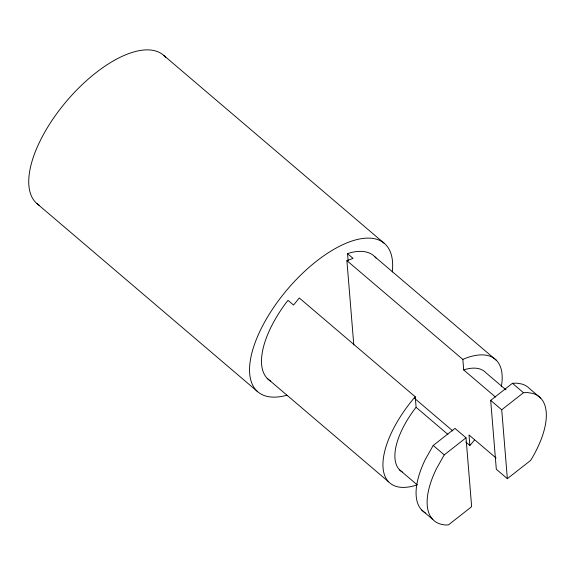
<?xml version="1.0" encoding="UTF-8"?>
<svg xmlns="http://www.w3.org/2000/svg" width="575" height="575" viewBox="0 0 575 575"><rect width="100%" height="100%" fill="white"/><g stroke="black" fill="none" stroke-linecap="round" stroke-linejoin="round"><path stroke-width="0.86" d="M466.023 437.798L444.259 454.875L436.332 468.912A81.269 36.635 -49.6 0 0 445.977 524.997L448.442 524.896L471.644 506.69L466.023 437.798L454.976 428.389L433.219 445.46L425.284 459.497A81.269 36.635 -49.6 0 0 425.392 512.929M270.796 381.189A81.269 36.635 -49.6 0 1 285.969 302.939L288.025 300.344L293.545 305.045L299.302 297.979L415.243 396.786L416.106 407.308L414.46 409.386A65.011 29.311 -49.6 0 0 402.32 471.989M415.243 396.786L413.748 398.468A81.269 36.635 -49.6 0 0 382.964 466.325A81.269 36.635 -49.6 0 0 417.256 484.833M465.786 442.003L469.876 445.488L471.371 443.807A81.269 36.635 -49.6 0 0 474.591 439.846M507.351 478.68L501.723 409.788L523.487 392.718L527.483 392.56L532.615 393.372A81.269 36.635 -49.6 0 1 532.738 456.931L530.553 460.474L507.351 478.68L496.311 469.272L490.683 400.38L512.447 383.309L516.436 383.144L521.575 383.956A81.269 36.635 -49.6 0 1 529.604 388.65L540.644 398.058M353.79 344.907L346.905 260.633L353.057 258.362L347.53 253.654L349.744 252.907A81.269 36.635 -49.6 0 1 376.028 258.074M346.905 260.633L462.853 359.44L464.427 358.714A81.269 36.635 -49.6 0 1 501.321 386.716M462.853 359.44L463.709 369.962L465.477 369.366A65.011 29.311 -49.6 0 1 485.695 372.564L505.978 389.85M163.616 55.293L384.459 243.498M375.015 256.91L496.477 360.417M512.447 383.309L523.487 392.718M463.709 369.962L495.485 397.037M490.683 400.38L501.723 409.788M496.06 458.009L469.02 434.966L469.876 445.488M414.632 398.41L452.827 430.955M416.106 407.308L447.882 434.391M433.219 445.46L444.259 454.875M399.424 469.71L417.004 484.689M267.181 378.343L388.643 481.85M421.77 510.082L432.81 519.491M36.886 203.55L257.729 391.755M347.53 253.654L348.119 260.798M39.359 205.376A97.52 43.966 -49.6 0 1 66.995 100.661A97.52 43.966 -49.6 0 1 165.78 57.478M286.889 395.241A97.52 43.966 -49.6 0 1 254.315 344.878A97.52 43.966 -49.6 0 1 337.87 247.128A97.52 43.966 -49.6 0 1 392.258 271.968"/></g></svg>
